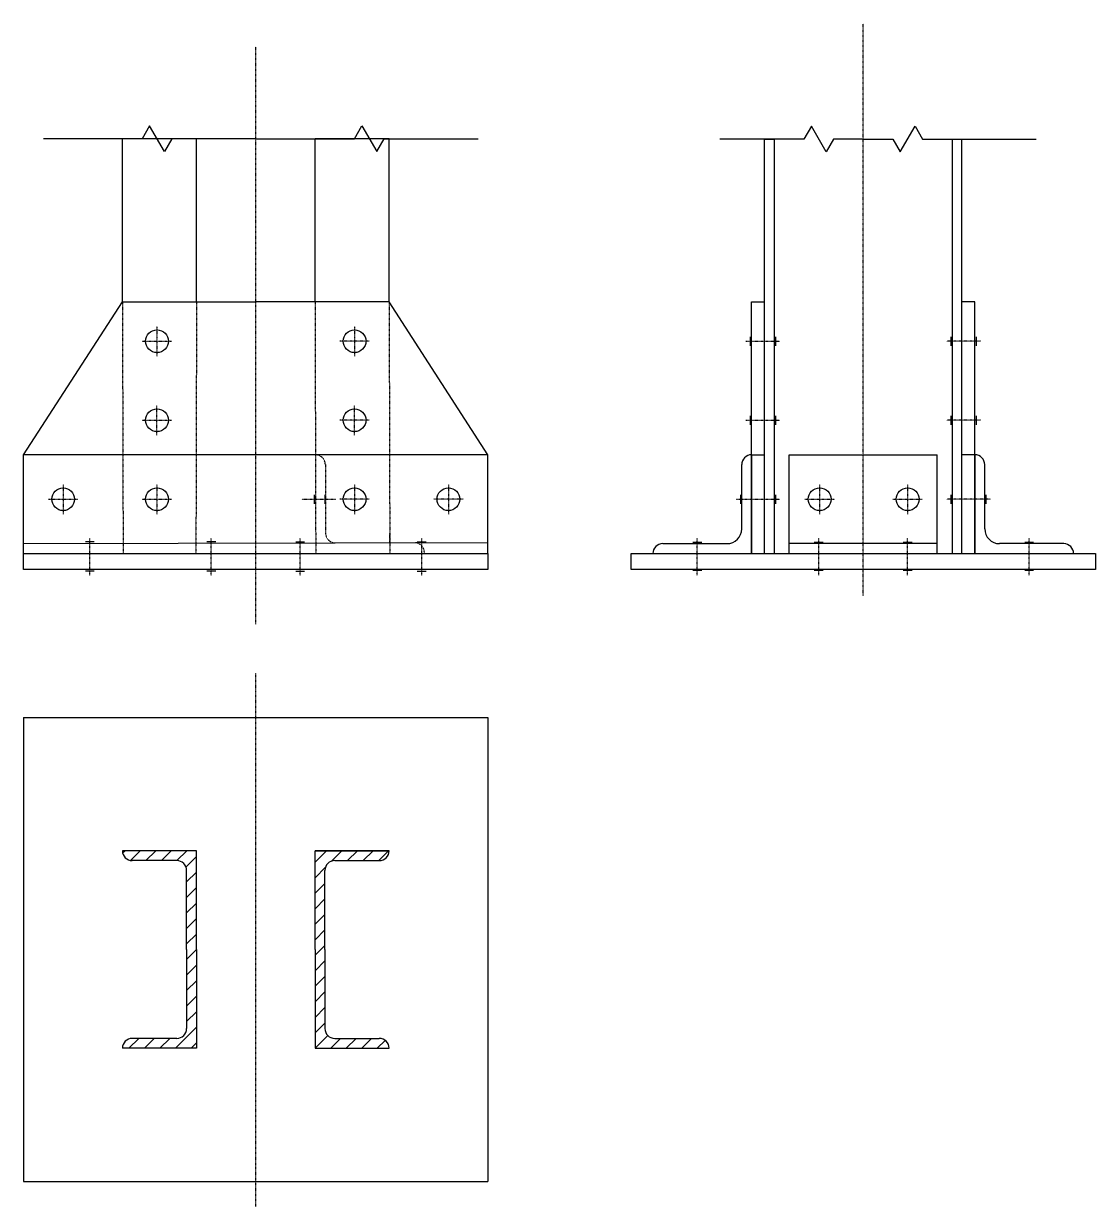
# Model space of a CAD drawing. Header units: metres. Extents: x 27 to 2003, y -349 to 849.
# Drawn here: x 918 to 2003, y -349 to 849 of the extents above; entities that cross this region are included whole.
import ezdxf

# ---------------------------------------------------------------- set-up
doc = ezdxf.new("R2010")
doc.units = ezdxf.units.M
doc.header["$LTSCALE"] = 0.002
for name, pattern in [('ACAD_ISO02W100', [15, 12, -3]), ('ACAD_ISO04W100', [30, 24, -3, 0, -3]), ('ACAD_ISO10W100', [18, 12, -3, 0, -3])]:
    doc.linetypes.add(name, pattern=pattern)
for name, color, linetype in [('eixo', 170, 'ACAD_ISO04W100'), ('eixos pequenos', 4, 'ACAD_ISO10W100'), ('estreita', 214, 'Continuous'), ('hachuras', 40, 'Continuous'), ('invisível', 1, 'ACAD_ISO02W100'), ('visíveis', 7, 'Continuous')]:
    doc.layers.add(name, color=color, linetype=linetype)

msp = doc.modelspace()

# ---------------------------------------------------------------- hatches: boundary and pattern name
at = {"layer": 'hachuras'}
h = msp.add_hatch(dxfattribs=at)
h.set_pattern_fill('ANSI31', color=256, scale=3.5, style=0)
h.set_pattern_definition([(45, (425.76, -881.404), (-7.85772, 7.85772), [])])
h.paths.add_polyline_path([(1092.6, 11.3), (1017.6, 11.3, 0.414214), (1027.6, 1.3), (1072.6, 1.3, -0.414214), (1082.6, -8.7), (1082.6, -88.7), (1092.6, -88.7)])
h.paths.add_polyline_path([(1092.6, -88.7), (1082.6, -88.7), (1082.6, -168.7, -0.414214), (1072.6, -178.7), (1027.6, -178.7, 0.414214), (1017.6, -188.7), (1092.6, -188.7)])
h.paths.add_polyline_path([(1222.6, -88.7), (1212.6, -88.7), (1212.6, -188.7), (1287.6, -188.7, 0.414214), (1277.6, -178.7), (1232.6, -178.7, -0.414214), (1222.6, -168.7)])
h.paths.add_polyline_path([(1212.6, -88.7), (1222.6, -88.7), (1222.6, -8.7, -0.414214), (1232.6, 1.3), (1277.6, 1.3, 0.414214), (1287.6, 11.3), (1212.6, 11.3)])

# ---------------------------------------------------------------- linework, layer by layer
msp.add_line((917.6, 312.3), (917.6, 322.3))
at = {"layer": 'eixo'}
for p, q in [((1767.6, 269.6), (1767.6, 848.9)), ((1152.6, 240.7), (1152.6, 825.6)), ((1648.9, 527.3), (1653.3, 527.3)), ((1886.4, 527.3), (1881.9, 527.3)), ((1648.9, 447.3), (1653.3, 447.3)), ((1886.4, 447.3), (1881.9, 447.3)), ((1638.9, 367.3), (1643.3, 367.3)), ((1896.4, 367.3), (1891.9, 367.3)), ((1152.6, -348.8), (1152.6, 191.2))]:
    msp.add_line(p, q, dxfattribs=at)
at = {"layer": 'eixos pequenos', "ltscale": 0.5}
for p, q in [((1052.6, 542.2), (1052.6, 512.3)), ((1252.6, 542.2), (1252.6, 512.3)), ((1037.7, 527.3), (1067.5, 527.3)), ((1267.5, 527.3), (1237.7, 527.3)), ((1648.9, 527.3), (1683.3, 527.3)), ((1886.4, 527.3), (1851.9, 527.3)), ((1052.6, 432.3), (1052.6, 462.2)), ((1252.6, 432.3), (1252.6, 462.2)), ((1037.7, 447.3), (1067.5, 447.3)), ((1267.5, 447.3), (1237.7, 447.3)), ((1648.9, 447.3), (1683.3, 447.3)), ((1886.4, 447.3), (1851.9, 447.3)), ((957.6, 382.2), (957.6, 352.3)), ((1052.6, 382.2), (1052.6, 352.3)), ((1252.6, 382.2), (1252.6, 352.3)), ((1347.6, 382.2), (1347.6, 352.3)), ((1723.5, 382.2), (1723.5, 352.3)), ((942.7, 367.3), (972.5, 367.3)), ((1037.7, 367.3), (1067.5, 367.3)), ((1199.1, 367.3), (1233.6, 367.3)), ((1267.5, 367.3), (1237.7, 367.3)), ((1362.5, 367.3), (1332.7, 367.3)), ((1638.9, 367.3), (1683.3, 367.3)), ((1708.6, 367.3), (1738.4, 367.3)), ((1896.4, 367.3), (1851.9, 367.3)), ((984.6, 289.9), (984.6, 327.4)), ((1107.6, 289.9), (1107.6, 327.4)), ((1197.6, 289.9), (1197.6, 327.4)), ((1320.6, 289.9), (1320.6, 327.4)), ((1599.6, 290.5), (1599.6, 328)), ((1722.6, 290.5), (1722.6, 328)), ((1812.6, 290.5), (1812.6, 328)), ((1935.6, 290.5), (1935.6, 328))]:
    msp.add_line(p, q, dxfattribs=at)
at = {"layer": 'eixos pequenos'}
for p, q in [((1812.6, 382.2), (1812.6, 352.3)), ((1797.7, 367.3), (1827.5, 367.3))]:
    msp.add_line(p, q, dxfattribs=at)
at = {"layer": 'estreita'}
for p, q in [((1045.1, 745.3), (1037.6, 732.3)), ((1060.1, 719.3), (1045.1, 745.3)), ((1252.6, 732.3), (1260.1, 745.3)), ((1260.1, 745.3), (1275.1, 719.3)), ((1715.1, 745.1), (1707.6, 732.1)), ((1730.1, 719.1), (1715.1, 745.1)), ((1805.1, 719.1), (1820.1, 745.1)), ((1820.1, 745.1), (1827.6, 732.1)), ((1037.6, 732.3), (937.6, 732.3)), ((1067.6, 732.3), (1060.1, 719.3)), ((1152.6, 732.3), (1067.6, 732.3)), ((1152.6, 732.3), (1252.6, 732.3)), ((1275.1, 719.3), (1282.6, 732.3)), ((1282.6, 732.3), (1377.6, 732.3)), ((1707.6, 732.1), (1622.6, 732.1)), ((1737.6, 732.1), (1730.1, 719.1)), ((1767.6, 732.1), (1737.6, 732.1)), ((1767.6, 732.1), (1797.6, 732.1)), ((1767.6, 732.1), (1797.6, 732.1)), ((1797.6, 732.1), (1805.1, 719.1)), ((1827.6, 732.1), (1942.6, 732.1)), ((1827.6, 732.1), (1912.6, 732.1))]:
    msp.add_line(p, q, dxfattribs=at)
at = {"layer": 'invisível'}
for p, q in [((1017.6, 567.3), (1018.3, 312.3)), ((1092.6, 567.3), (1092, 312.3)), ((1212.6, 567.3), (1213.3, 312.3)), ((1287.6, 567.3), (1288.3, 312.3)), ((1213, 412.3), (1213, 402.3)), ((1223.1, 402.3), (1223.3, 333.1)), ((1288.3, 323.3), (1288.2, 333.3))]:
    msp.add_line(p, q, dxfattribs=at)
for centre, start, end in [((1213, 402.3), 0, 90.2064), ((1233.3, 333.1), 180, 270.2064), ((1313.3, 313.3), 0, 90.2064)]:
    msp.add_arc(centre, 10, start, end, dxfattribs=at)
at = {"layer": 'visíveis'}
for p, q in [((1017.6, 567.3), (1017.6, 732.3)), ((1017.6, 567.3), (1017.6, 732.3)), ((1092.6, 732.3), (1017.6, 732.3)), ((1092.6, 567.3), (1092.6, 732.3)), ((1212.6, 567.3), (1212.6, 732.3)), ((1287.6, 732.3), (1212.6, 732.3)), ((1287.6, 567.3), (1287.6, 732.3)), ((1667.6, 312.3), (1667.6, 732.1)), ((1667.6, 732.1), (1677.6, 732.1)), ((1677.6, 732.1), (1677.6, 312.3)), ((1857.6, 732.1), (1857.6, 312.3)), ((1857.6, 732.1), (1867.6, 732.1)), ((1867.6, 312.3), (1867.6, 732.1)), ((917.6, 412.3), (1017.6, 567.3)), ((1017.6, 567.3), (1152.6, 567.3)), ((1287.6, 567.3), (1152.6, 567.3)), ((1387.6, 412.3), (1287.6, 567.3)), ((1654.6, 312.3), (1654.6, 567.3)), ((1654.6, 567.3), (1667.6, 567.3)), ((1880.6, 567.3), (1867.6, 567.3)), ((1880.6, 312.3), (1880.6, 567.3)), ((1653.3, 531.8), (1653.3, 522.8)), ((1678.8, 531.8), (1678.8, 522.8)), ((1856.4, 531.8), (1856.4, 522.8)), ((1881.9, 531.8), (1881.9, 522.8)), ((1653.3, 451.8), (1653.3, 442.8)), ((1678.8, 451.8), (1678.8, 442.8)), ((1856.4, 451.8), (1856.4, 442.8)), ((1881.9, 451.8), (1881.9, 442.8)), ((917.6, 323.5), (917.6, 412.3)), ((1387.6, 412.3), (917.6, 412.3)), ((917.6, 312.3), (917.6, 412.3)), ((1387.6, 323.5), (1387.6, 412.3)), ((1654.6, 412.3), (1654.6, 312.3)), ((1654.6, 412.3), (1654.6, 412.3)), ((1654.6, 412.3), (1667.6, 412.3)), ((1692.6, 312.3), (1692.6, 412.3)), ((1692.6, 412.3), (1842.6, 412.3)), ((1842.6, 312.3), (1842.6, 412.3)), ((1880.6, 412.3), (1867.6, 412.3)), ((1880.6, 412.3), (1880.6, 312.3)), ((1880.6, 412.3), (1880.6, 412.3)), ((1644.6, 337.3), (1644.6, 402.3)), ((1890.6, 337.3), (1890.6, 402.3)), ((1211.8, 371.8), (1211.8, 362.8)), ((1222.4, 371.8), (1222.4, 362.8)), ((1643.3, 371.8), (1643.3, 362.8)), ((1678.8, 371.8), (1678.8, 362.8)), ((1856.4, 371.8), (1856.4, 362.8)), ((1891.9, 371.8), (1891.9, 362.8)), ((917.6, 312.3), (917.6, 323.5)), ((917.6, 322.3), (1387.6, 323.5)), ((989.1, 324.3), (980.1, 324.3)), ((1112.1, 324.3), (1103.1, 324.3)), ((1193.1, 324.3), (1202.1, 324.3)), ((1316.1, 324.3), (1325.1, 324.3)), ((1387.6, 312.3), (1387.6, 323.5)), ((1604.1, 323.5), (1595.1, 323.5)), ((1727.1, 323.5), (1718.1, 323.5)), ((1817.1, 323.5), (1808.1, 323.5)), ((1940.1, 323.5), (1931.1, 323.5)), ((917.6, 296.3), (917.6, 312.3)), ((917.6, 312.3), (1387.6, 312.3)), ((1387.6, 312.3), (1387.6, 296.3)), ((1532.6, 296.3), (1532.6, 312.3)), ((1532.6, 312.3), (2002.6, 312.3)), ((1564.6, 322.3), (1629.6, 322.3)), ((1842.6, 322.3), (1692.6, 322.3)), ((1970.6, 322.3), (1905.6, 322.3)), ((1980.6, 312.7), (1980.6, 312.7)), ((1980.6, 312.4), (1980.6, 312.4)), ((2002.6, 312.3), (2002.6, 296.3)), ((1387.6, 296.3), (917.6, 296.3)), ((989.1, 294.4), (980.1, 294.4)), ((1112.1, 294.4), (1103.1, 294.4)), ((1193.1, 294.4), (1202.1, 294.4)), ((1316.1, 294.4), (1325.1, 294.4)), ((2002.6, 296.3), (1532.6, 296.3)), ((1604.1, 295), (1595.1, 295)), ((1727.1, 295), (1718.1, 295)), ((1817.1, 295), (1808.1, 295)), ((1940.1, 295), (1931.1, 295)), ((917.6, 146.3), (1387.6, 146.3)), ((917.6, 146.3), (917.6, -323.7)), ((1387.6, 146.3), (1387.6, -323.7)), ((1092.6, 11.3), (1017.6, 11.3)), ((1017.6, 11.3), (1017.6, 11.3)), ((1092.6, 11.3), (1017.6, 11.3)), ((1072.6, 1.3), (1027.6, 1.3)), ((1092.6, -88.7), (1092.6, 11.3)), ((1212.6, -88.7), (1212.6, 11.3)), ((1212.6, 11.3), (1287.6, 11.3)), ((1287.6, 11.3), (1212.6, 11.3)), ((1232.6, 1.3), (1277.6, 1.3)), ((1287.6, 11.3), (1287.6, 11.3)), ((1082.6, -88.7), (1082.6, -8.7)), ((1222.6, -88.7), (1222.6, -8.7)), ((1082.6, -88.7), (1082.6, -168.7)), ((1092.6, -88.7), (1092.6, -188.7)), ((1212.6, -88.7), (1212.6, -188.7)), ((1222.6, -88.7), (1222.6, -168.7)), ((1072.6, -178.7), (1027.6, -178.7)), ((1232.6, -178.7), (1277.6, -178.7)), ((1092.6, -188.7), (1017.6, -188.7)), ((1017.6, -188.7), (1017.6, -188.7)), ((1092.6, -188.7), (1017.6, -188.7)), ((1212.6, -188.7), (1287.6, -188.7)), ((1212.6, -188.7), (1287.6, -188.7)), ((1287.6, -188.7), (1287.6, -188.7)), ((1287.6, -188.7), (1287.6, -188.7)), ((917.6, -323.7), (1387.6, -323.7))]:
    msp.add_line(p, q, dxfattribs=at)
for centre in [(1052.6, 527.3), (1252.6, 527.3), (1052.6, 447.3), (1252.6, 447.3), (957.6, 367.3), (1052.6, 367.3), (1252.6, 367.3), (1347.6, 367.3), (1723.5, 367.3), (1812.6, 367.3)]:
    msp.add_circle(centre, 11.5, dxfattribs=at)
for centre, radius, start, end in [((1654.6, 402.3), 10, 90, 180), ((1880.6, 402.3), 10, 0, 90), ((1629.6, 337.3), 15, 270, 0), ((1905.6, 337.3), 15, 180, 270), ((1564.6, 312.3), 10, 90, 180), ((1970.6, 312.3), 10, 0, 90), ((1027.6, 11.3), 10, 180, 270), ((1072.6, -8.7), 10, 0, 90), ((1232.6, -8.7), 10, 90, 180), ((1277.6, 11.3), 10, 270, 0), ((1027.6, -188.7), 10, 90, 180), ((1072.6, -168.7), 10, 270, 0), ((1232.6, -168.7), 10, 180, 270), ((1277.6, -188.7), 10, 0, 90)]:
    msp.add_arc(centre, radius, start, end, dxfattribs=at)

doc.saveas('drawing.dxf')
